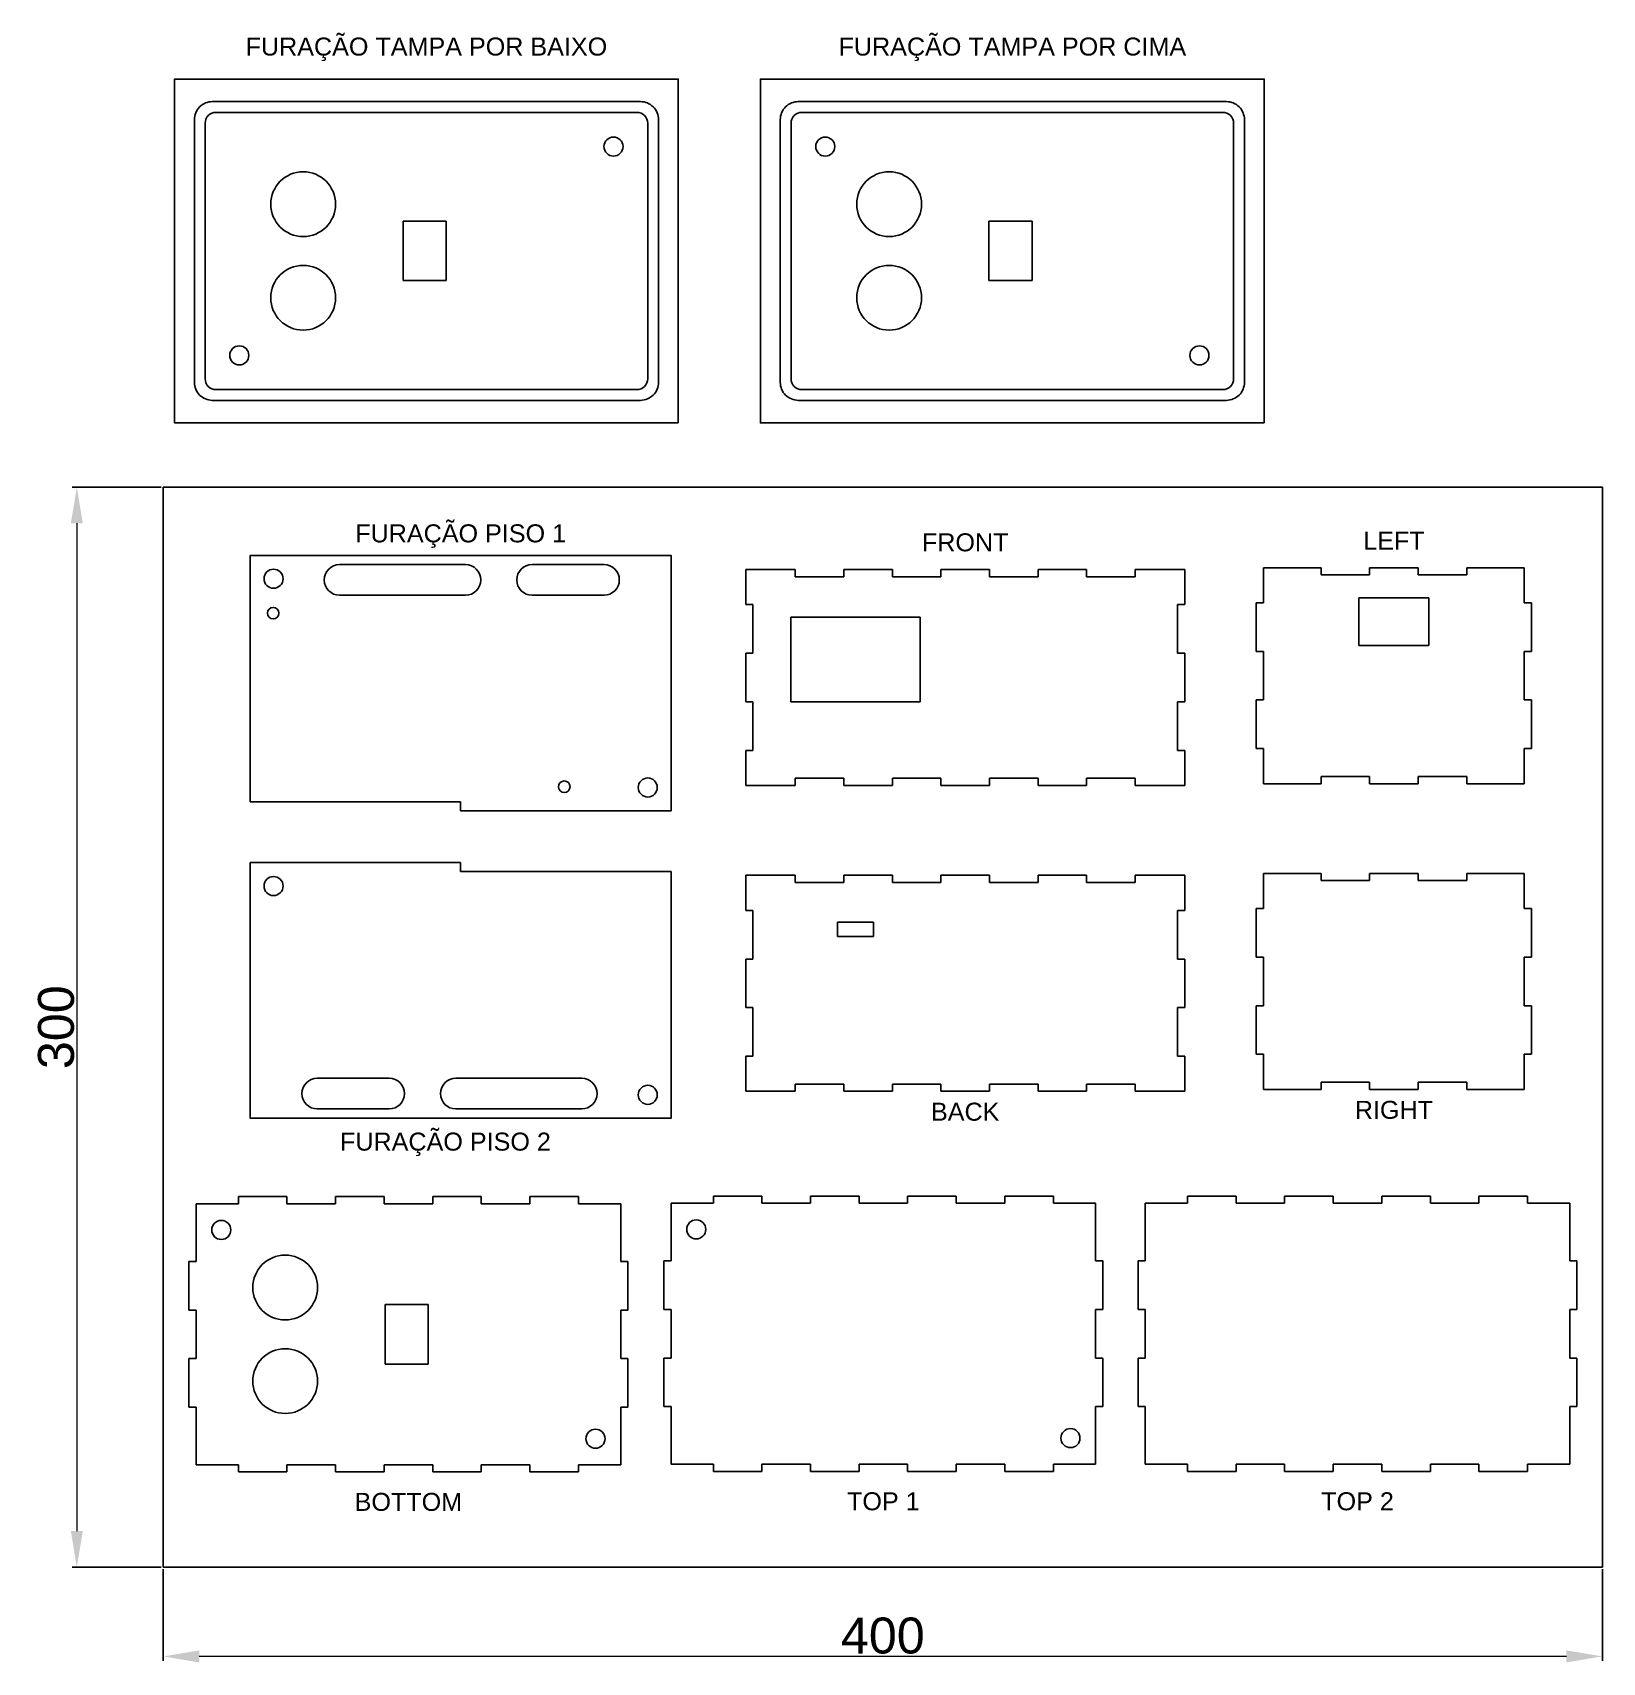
# Model space of a CAD drawing. Header units: millimetres. Extents: x 964 to 2741, y 814 to 2223.
# Drawn here: x 963.9 to 1400.2, y 1287.9 to 1740.8 of the extents above; entities that cross this region are included whole.
import ezdxf

# ---------------------------------------------------------------- set-up
doc = ezdxf.new("R2010")
doc.units = ezdxf.units.MM
doc.layers.add('CORTE 1', color=1, linetype='Continuous')
doc.layers.add('CORTE 2', color=40, linetype='Continuous')
doc.styles.get("Standard").update_dxf_attribs({"font": 'arial.ttf'})
doc.dimstyles.new('ISO-25', dxfattribs={"dimtxt": 2.5, "dimasz": 2.5, "dimexe": 1.25, "dimexo": 0.625, "dimtad": 1, "dimtxsty": 'Standard', "dimcen": 2.5, "dimadec": 0, "dimazin": 0, "dimtfac": 1, "dimtmove": 0, "dimatfit": 3, "dimfxl": 1, "dimarcsym": 0})

# ---------------------------------------------------------------- blocks, each defined once
blk = doc.blocks.new('abaixo')
for points in [[(2082.15, 1503.3), (2201.15, 1503.3, 0.414214), (2206.15, 1508.3), (2206.15, 1581.3, 0.414214), (2201.15, 1586.3), (2082.15, 1586.3, 0.414214), (2077.15, 1581.3), (2077.15, 1508.3, 0.414214)], [(2083.15, 1583.3, 0.414214), (2080.15, 1580.3), (2080.15, 1509.3, 0.414214), (2083.15, 1506.3), (2200.15, 1506.3, 0.414214), (2203.15, 1509.3), (2203.15, 1580.3, 0.414214), (2200.15, 1583.3)]]:
    blk.add_lwpolyline(points, format="xyb", close=True)
blk = doc.blocks.new('*D69')
at = {"color": 0, "lineweight": -2, "transparency": 16777216}
for p, q in [((999.58, 1614.42), (974.93, 1614.42)), ((999.58, 1314.42), (974.93, 1314.42))]:
    blk.add_line(p, q, dxfattribs=at)
at = {"color": 0, "lineweight": 5, "transparency": 16777216}
blk.add_line((976.18, 1604.42), (976.18, 1324.42), dxfattribs=at)
at = {"color": 0, "transparency": 16777216}
for points in [[(974.52, 1604.42), (977.85, 1604.42), (976.18, 1614.42)], [(974.52, 1324.42), (977.85, 1324.42), (976.18, 1314.42)]]:
    blk.add_solid(points, dxfattribs=at)
at = {"layer": 'Defpoints', "color": 0, "transparency": 16777216}
for p in [(1000.2, 1614.42), (976.18, 1314.42), (1000.2, 1314.42)]:
    blk.add_point(p, dxfattribs=at)
at = {"color": 0, "transparency": 16777216, "insert": (970.45, 1464.42), "char_height": 10, "attachment_point": 5, "rotation": 90}
blk.add_mtext('300', dxfattribs=at)
blk = doc.blocks.new('*D70')
at = {"color": 0, "lineweight": -2, "transparency": 16777216}
for p, q in [((1000.2, 1313.8), (1000.2, 1288.36)), ((1400.2, 1313.8), (1400.2, 1288.36))]:
    blk.add_line(p, q, dxfattribs=at)
at = {"color": 0, "lineweight": 5, "transparency": 16777216}
blk.add_line((1390.2, 1289.61), (1010.2, 1289.61), dxfattribs=at)
at = {"color": 0, "transparency": 16777216}
for points in [[(1010.2, 1291.27), (1010.2, 1287.94), (1000.2, 1289.61)], [(1390.2, 1291.27), (1390.2, 1287.94), (1400.2, 1289.61)]]:
    blk.add_solid(points, dxfattribs=at)
at = {"layer": 'Defpoints', "color": 0, "transparency": 16777216}
for p in [(1000.2, 1314.42), (1400.2, 1314.42), (1000.2, 1289.61)]:
    blk.add_point(p, dxfattribs=at)
at = {"color": 0, "transparency": 16777216, "insert": (1200.2, 1295.34), "char_height": 10, "attachment_point": 5}
blk.add_mtext('400', dxfattribs=at)

msp = doc.modelspace()

# ---------------------------------------------------------------- linework, layer by layer
for p, q in [((1000.204, 1614.421), (1000.204, 1314.421)), ((1400.204, 1614.421), (1000.204, 1614.421)), ((1400.204, 1314.421), (1400.204, 1614.421)), ((1000.204, 1314.421), (1400.204, 1314.421))]:
    msp.add_line(p, q)
for points in [[(1143.343, 1632.331), (1143.343, 1727.831), (1003.343, 1727.831), (1003.343, 1632.331)], [(1306.203, 1632.331), (1306.203, 1727.831), (1166.203, 1727.831), (1166.203, 1632.331)]]:
    msp.add_lwpolyline(points, close=True)
at = {"layer": 'CORTE 1'}
for p, q in [((1162.097, 1591.564), (1162.097, 1581.814)), ((1175.847, 1591.564), (1162.097, 1591.564)), ((1175.847, 1589.564), (1175.847, 1591.564)), ((1189.347, 1589.564), (1175.847, 1589.564)), ((1202.847, 1591.564), (1189.347, 1591.564)), ((1189.347, 1591.564), (1189.347, 1589.564)), ((1202.847, 1589.564), (1202.847, 1591.564)), ((1216.347, 1589.564), (1202.847, 1589.564)), ((1229.847, 1591.564), (1216.347, 1591.564)), ((1216.347, 1591.564), (1216.347, 1589.564)), ((1229.847, 1589.564), (1229.847, 1591.564)), ((1243.347, 1589.564), (1229.847, 1589.564)), ((1256.847, 1591.564), (1243.347, 1591.564)), ((1243.347, 1591.564), (1243.347, 1589.564)), ((1256.847, 1589.564), (1256.847, 1591.564)), ((1270.347, 1589.564), (1256.847, 1589.564)), ((1284.097, 1591.564), (1270.347, 1591.564)), ((1270.347, 1591.564), (1270.347, 1589.564)), ((1284.097, 1581.814), (1284.097, 1591.564)), ((1306.001, 1592.08), (1306.001, 1582.33)), ((1308.501, 1592.08), (1306.001, 1592.08)), ((1322.001, 1592.08), (1308.501, 1592.08)), ((1322.001, 1590.08), (1322.001, 1592.08)), ((1335.501, 1590.08), (1322.001, 1590.08)), ((1349.001, 1592.08), (1335.501, 1592.08)), ((1335.501, 1592.08), (1335.501, 1590.08)), ((1349.001, 1590.08), (1349.001, 1592.08)), ((1362.501, 1590.08), (1349.001, 1590.08)), ((1378.501, 1592.08), (1362.501, 1592.08)), ((1362.501, 1592.08), (1362.501, 1590.08)), ((1378.501, 1582.33), (1378.501, 1592.08)), ((1162.097, 1581.814), (1164.097, 1581.814)), ((1164.097, 1581.814), (1164.097, 1568.314)), ((1282.097, 1568.314), (1282.097, 1581.814)), ((1282.097, 1581.814), (1284.097, 1581.814)), ((1306.001, 1582.33), (1304.001, 1582.33)), ((1304.001, 1582.33), (1304.001, 1568.83)), ((1380.501, 1582.33), (1378.501, 1582.33)), ((1380.501, 1568.83), (1380.501, 1582.33)), ((1164.097, 1568.314), (1162.097, 1568.314)), ((1162.097, 1568.314), (1162.097, 1554.814)), ((1284.097, 1568.314), (1282.097, 1568.314)), ((1284.097, 1554.814), (1284.097, 1568.314)), ((1304.001, 1568.83), (1306.001, 1568.83)), ((1306.001, 1568.83), (1306.001, 1555.33)), ((1378.501, 1555.33), (1378.501, 1568.83)), ((1378.501, 1568.83), (1380.501, 1568.83)), ((1162.097, 1554.814), (1164.097, 1554.814)), ((1164.097, 1554.814), (1164.097, 1541.314)), ((1282.097, 1541.314), (1282.097, 1554.814)), ((1282.097, 1554.814), (1284.097, 1554.814)), ((1306.001, 1555.33), (1304.001, 1555.33)), ((1304.001, 1555.33), (1304.001, 1541.83)), ((1380.501, 1555.33), (1378.501, 1555.33)), ((1380.501, 1541.83), (1380.501, 1555.33)), ((1164.097, 1541.314), (1162.097, 1541.314)), ((1162.097, 1541.314), (1162.097, 1531.564)), ((1284.097, 1541.314), (1282.097, 1541.314)), ((1284.097, 1531.564), (1284.097, 1541.314)), ((1304.001, 1541.83), (1306.001, 1541.83)), ((1306.001, 1541.83), (1306.001, 1532.08)), ((1378.501, 1532.08), (1378.501, 1541.83)), ((1378.501, 1541.83), (1380.501, 1541.83)), ((1162.097, 1531.564), (1175.847, 1531.564)), ((1175.847, 1531.564), (1175.847, 1533.564)), ((1175.847, 1533.564), (1189.347, 1533.564)), ((1189.347, 1533.564), (1189.347, 1531.564)), ((1189.347, 1531.564), (1202.847, 1531.564)), ((1202.847, 1531.564), (1202.847, 1533.564)), ((1202.847, 1533.564), (1216.347, 1533.564)), ((1216.347, 1533.564), (1216.347, 1531.564)), ((1216.347, 1531.564), (1229.847, 1531.564)), ((1229.847, 1531.564), (1229.847, 1533.564)), ((1229.847, 1533.564), (1243.347, 1533.564)), ((1243.347, 1533.564), (1243.347, 1531.564)), ((1243.347, 1531.564), (1256.847, 1531.564)), ((1256.847, 1531.564), (1256.847, 1533.564)), ((1256.847, 1533.564), (1270.347, 1533.564)), ((1270.347, 1533.564), (1270.347, 1531.564)), ((1270.347, 1531.564), (1284.097, 1531.564)), ((1306.001, 1532.08), (1322.001, 1532.08)), ((1322.001, 1532.08), (1322.001, 1534.08)), ((1322.001, 1534.08), (1335.501, 1534.08)), ((1335.501, 1534.08), (1335.501, 1532.08)), ((1335.501, 1532.08), (1349.001, 1532.08)), ((1349.001, 1532.08), (1349.001, 1534.08)), ((1349.001, 1534.08), (1362.501, 1534.08)), ((1362.501, 1534.08), (1362.501, 1532.08)), ((1362.501, 1532.08), (1376.001, 1532.08)), ((1376.001, 1532.08), (1378.501, 1532.08)), ((1082.866, 1527.017), (1024.366, 1527.017)), ((1082.866, 1524.517), (1082.866, 1527.017)), ((1082.866, 1510.139), (1082.866, 1507.639)), ((1082.866, 1507.639), (1141.366, 1507.639)), ((1162.097, 1506.616), (1162.097, 1496.866)), ((1175.847, 1506.616), (1162.097, 1506.616)), ((1175.847, 1504.616), (1175.847, 1506.616)), ((1189.347, 1504.616), (1175.847, 1504.616)), ((1202.847, 1506.616), (1189.347, 1506.616)), ((1189.347, 1506.616), (1189.347, 1504.616)), ((1202.847, 1504.616), (1202.847, 1506.616)), ((1216.347, 1504.616), (1202.847, 1504.616)), ((1229.847, 1506.616), (1216.347, 1506.616)), ((1216.347, 1506.616), (1216.347, 1504.616)), ((1229.847, 1504.616), (1229.847, 1506.616)), ((1243.347, 1504.616), (1229.847, 1504.616)), ((1256.847, 1506.616), (1243.347, 1506.616)), ((1243.347, 1506.616), (1243.347, 1504.616)), ((1256.847, 1504.616), (1256.847, 1506.616)), ((1270.347, 1504.616), (1256.847, 1504.616)), ((1284.097, 1506.616), (1270.347, 1506.616)), ((1270.347, 1506.616), (1270.347, 1504.616)), ((1284.097, 1496.866), (1284.097, 1506.616)), ((1306.001, 1507.132), (1306.001, 1497.382)), ((1308.501, 1507.132), (1306.001, 1507.132)), ((1322.001, 1507.132), (1308.501, 1507.132)), ((1322.001, 1505.132), (1322.001, 1507.132)), ((1335.501, 1505.132), (1322.001, 1505.132)), ((1349.001, 1507.132), (1335.501, 1507.132)), ((1335.501, 1507.132), (1335.501, 1505.132)), ((1349.001, 1505.132), (1349.001, 1507.132)), ((1362.501, 1505.132), (1349.001, 1505.132)), ((1378.501, 1507.132), (1362.501, 1507.132)), ((1362.501, 1507.132), (1362.501, 1505.132)), ((1378.501, 1497.382), (1378.501, 1507.132)), ((1162.097, 1496.866), (1164.097, 1496.866)), ((1164.097, 1496.866), (1164.097, 1483.366)), ((1282.097, 1483.366), (1282.097, 1496.866)), ((1282.097, 1496.866), (1284.097, 1496.866)), ((1306.001, 1497.382), (1304.001, 1497.382)), ((1304.001, 1497.382), (1304.001, 1483.882)), ((1380.501, 1497.382), (1378.501, 1497.382)), ((1380.501, 1483.882), (1380.501, 1497.382)), ((1164.097, 1483.366), (1162.097, 1483.366)), ((1162.097, 1483.366), (1162.097, 1469.866)), ((1284.097, 1483.366), (1282.097, 1483.366)), ((1284.097, 1469.866), (1284.097, 1483.366)), ((1304.001, 1483.882), (1306.001, 1483.882)), ((1306.001, 1483.882), (1306.001, 1470.382)), ((1378.501, 1470.382), (1378.501, 1483.882)), ((1378.501, 1483.882), (1380.501, 1483.882)), ((1162.097, 1469.866), (1164.097, 1469.866)), ((1164.097, 1469.866), (1164.097, 1456.366)), ((1282.097, 1456.366), (1282.097, 1469.866)), ((1282.097, 1469.866), (1284.097, 1469.866)), ((1306.001, 1470.382), (1304.001, 1470.382)), ((1304.001, 1470.382), (1304.001, 1456.882)), ((1380.501, 1470.382), (1378.501, 1470.382)), ((1380.501, 1456.882), (1380.501, 1470.382)), ((1164.097, 1456.366), (1162.097, 1456.366)), ((1162.097, 1456.366), (1162.097, 1446.616)), ((1284.097, 1456.366), (1282.097, 1456.366)), ((1284.097, 1446.616), (1284.097, 1456.366)), ((1304.001, 1456.882), (1306.001, 1456.882)), ((1306.001, 1456.882), (1306.001, 1447.132)), ((1378.501, 1447.132), (1378.501, 1456.882)), ((1378.501, 1456.882), (1380.501, 1456.882)), ((1322.001, 1447.132), (1322.001, 1449.132)), ((1322.001, 1449.132), (1335.501, 1449.132)), ((1335.501, 1449.132), (1335.501, 1447.132)), ((1349.001, 1447.132), (1349.001, 1449.132)), ((1349.001, 1449.132), (1362.501, 1449.132)), ((1362.501, 1449.132), (1362.501, 1447.132)), ((1162.097, 1446.616), (1175.847, 1446.616)), ((1175.847, 1446.616), (1175.847, 1448.616)), ((1175.847, 1448.616), (1189.347, 1448.616)), ((1189.347, 1448.616), (1189.347, 1446.616)), ((1189.347, 1446.616), (1202.847, 1446.616)), ((1202.847, 1446.616), (1202.847, 1448.616)), ((1202.847, 1448.616), (1216.347, 1448.616)), ((1216.347, 1448.616), (1216.347, 1446.616)), ((1216.347, 1446.616), (1229.847, 1446.616)), ((1229.847, 1446.616), (1229.847, 1448.616)), ((1229.847, 1448.616), (1243.347, 1448.616)), ((1243.347, 1448.616), (1243.347, 1446.616)), ((1243.347, 1446.616), (1256.847, 1446.616)), ((1256.847, 1446.616), (1256.847, 1448.616)), ((1256.847, 1448.616), (1270.347, 1448.616)), ((1270.347, 1448.616), (1270.347, 1446.616)), ((1270.347, 1446.616), (1284.097, 1446.616)), ((1306.001, 1447.132), (1322.001, 1447.132)), ((1335.501, 1447.132), (1349.001, 1447.132)), ((1362.501, 1447.132), (1376.001, 1447.132)), ((1376.001, 1447.132), (1378.501, 1447.132)), ((1034.593, 1417.345), (1021.093, 1417.345)), ((1021.093, 1417.345), (1021.093, 1415.345)), ((1034.593, 1415.345), (1034.593, 1417.345)), ((1061.593, 1417.345), (1048.093, 1417.345)), ((1048.093, 1417.345), (1048.093, 1415.345)), ((1061.593, 1415.345), (1061.593, 1417.345)), ((1088.593, 1417.345), (1075.093, 1417.345)), ((1075.093, 1417.345), (1075.093, 1415.345)), ((1088.593, 1415.345), (1088.593, 1417.345)), ((1115.593, 1417.345), (1102.093, 1417.345)), ((1102.093, 1417.345), (1102.093, 1415.345)), ((1115.593, 1415.345), (1115.593, 1417.345)), ((1166.596, 1417.508), (1153.096, 1417.508)), ((1153.096, 1417.508), (1153.096, 1415.508)), ((1166.596, 1415.508), (1166.596, 1417.508)), ((1193.596, 1417.508), (1180.096, 1417.508)), ((1180.096, 1417.508), (1180.096, 1415.508)), ((1193.596, 1415.508), (1193.596, 1417.508)), ((1220.596, 1417.508), (1207.096, 1417.508)), ((1207.096, 1417.508), (1207.096, 1415.508)), ((1220.596, 1415.508), (1220.596, 1417.508)), ((1247.596, 1417.508), (1234.096, 1417.508)), ((1234.096, 1417.508), (1234.096, 1415.508)), ((1247.596, 1415.508), (1247.596, 1417.508)), ((1298.388, 1417.508), (1284.888, 1417.508)), ((1284.888, 1417.508), (1284.888, 1415.508)), ((1298.388, 1415.508), (1298.388, 1417.508)), ((1325.388, 1417.508), (1311.888, 1417.508)), ((1311.888, 1417.508), (1311.888, 1415.508)), ((1325.388, 1415.508), (1325.388, 1417.508)), ((1352.388, 1417.508), (1338.888, 1417.508)), ((1338.888, 1417.508), (1338.888, 1415.508)), ((1352.388, 1415.508), (1352.388, 1417.508)), ((1379.388, 1417.508), (1365.888, 1417.508)), ((1365.888, 1417.508), (1365.888, 1415.508)), ((1379.388, 1415.508), (1379.388, 1417.508)), ((1009.343, 1415.345), (1009.343, 1399.345)), ((1021.093, 1415.345), (1009.343, 1415.345)), ((1048.093, 1415.345), (1034.593, 1415.345)), ((1075.093, 1415.345), (1061.593, 1415.345)), ((1102.093, 1415.345), (1088.593, 1415.345)), ((1127.343, 1415.345), (1115.593, 1415.345)), ((1127.343, 1412.845), (1127.343, 1415.345)), ((1127.343, 1399.345), (1127.343, 1412.845)), ((1141.346, 1415.508), (1141.346, 1399.508)), ((1153.096, 1415.508), (1141.346, 1415.508)), ((1180.096, 1415.508), (1166.596, 1415.508)), ((1207.096, 1415.508), (1193.596, 1415.508)), ((1234.096, 1415.508), (1220.596, 1415.508)), ((1259.346, 1415.508), (1247.596, 1415.508)), ((1259.346, 1413.008), (1259.346, 1415.508)), ((1259.346, 1399.508), (1259.346, 1413.008)), ((1273.138, 1415.508), (1273.138, 1399.508)), ((1284.888, 1415.508), (1273.138, 1415.508)), ((1311.888, 1415.508), (1298.388, 1415.508)), ((1338.888, 1415.508), (1325.388, 1415.508)), ((1365.888, 1415.508), (1352.388, 1415.508)), ((1391.138, 1415.508), (1379.388, 1415.508)), ((1391.138, 1413.008), (1391.138, 1415.508)), ((1391.138, 1399.508), (1391.138, 1413.008)), ((1009.343, 1399.345), (1007.343, 1399.345)), ((1007.343, 1399.345), (1007.343, 1385.845)), ((1129.343, 1399.345), (1127.343, 1399.345)), ((1129.343, 1385.845), (1129.343, 1399.345)), ((1141.346, 1399.508), (1139.346, 1399.508)), ((1139.346, 1399.508), (1139.346, 1386.008)), ((1261.346, 1399.508), (1259.346, 1399.508)), ((1261.346, 1386.008), (1261.346, 1399.508)), ((1273.138, 1399.508), (1271.138, 1399.508)), ((1271.138, 1399.508), (1271.138, 1386.008)), ((1393.138, 1399.508), (1391.138, 1399.508)), ((1393.138, 1386.008), (1393.138, 1399.508)), ((1007.343, 1385.845), (1009.343, 1385.845)), ((1009.343, 1385.845), (1009.343, 1372.345)), ((1127.343, 1372.345), (1127.343, 1385.845)), ((1127.343, 1385.845), (1129.343, 1385.845)), ((1139.346, 1386.008), (1141.346, 1386.008)), ((1141.346, 1386.008), (1141.346, 1372.508)), ((1259.346, 1372.508), (1259.346, 1386.008)), ((1259.346, 1386.008), (1261.346, 1386.008)), ((1271.138, 1386.008), (1273.138, 1386.008)), ((1273.138, 1386.008), (1273.138, 1372.508)), ((1391.138, 1372.508), (1391.138, 1386.008)), ((1391.138, 1386.008), (1393.138, 1386.008)), ((1009.343, 1372.345), (1007.343, 1372.345)), ((1007.343, 1372.345), (1007.343, 1358.845)), ((1129.343, 1372.345), (1127.343, 1372.345)), ((1129.343, 1358.845), (1129.343, 1372.345)), ((1141.346, 1372.508), (1139.346, 1372.508)), ((1139.346, 1372.508), (1139.346, 1359.008)), ((1261.346, 1372.508), (1259.346, 1372.508)), ((1261.346, 1359.008), (1261.346, 1372.508)), ((1273.138, 1372.508), (1271.138, 1372.508)), ((1271.138, 1372.508), (1271.138, 1359.008)), ((1393.138, 1372.508), (1391.138, 1372.508)), ((1393.138, 1359.008), (1393.138, 1372.508)), ((1007.343, 1358.845), (1009.343, 1358.845)), ((1009.343, 1358.845), (1009.343, 1345.345)), ((1127.343, 1342.845), (1127.343, 1358.845)), ((1127.343, 1358.845), (1129.343, 1358.845)), ((1139.346, 1359.008), (1141.346, 1359.008)), ((1141.346, 1359.008), (1141.346, 1345.508)), ((1259.346, 1343.008), (1259.346, 1359.008)), ((1259.346, 1359.008), (1261.346, 1359.008)), ((1271.138, 1359.008), (1273.138, 1359.008)), ((1273.138, 1359.008), (1273.138, 1345.508)), ((1391.138, 1343.008), (1391.138, 1359.008)), ((1391.138, 1359.008), (1393.138, 1359.008)), ((1009.343, 1345.345), (1009.343, 1342.845)), ((1141.346, 1345.508), (1141.346, 1343.008)), ((1273.138, 1345.508), (1273.138, 1343.008)), ((1009.343, 1342.845), (1021.093, 1342.845)), ((1021.093, 1342.845), (1021.093, 1340.845)), ((1021.093, 1340.845), (1034.593, 1340.845)), ((1034.593, 1340.845), (1034.593, 1342.845)), ((1034.593, 1342.845), (1048.093, 1342.845)), ((1048.093, 1342.845), (1048.093, 1340.845)), ((1048.093, 1340.845), (1061.593, 1340.845)), ((1061.593, 1340.845), (1061.593, 1342.845)), ((1061.593, 1342.845), (1075.093, 1342.845)), ((1075.093, 1342.845), (1075.093, 1340.845)), ((1075.093, 1340.845), (1088.593, 1340.845)), ((1088.593, 1340.845), (1088.593, 1342.845)), ((1088.593, 1342.845), (1102.093, 1342.845)), ((1102.093, 1342.845), (1102.093, 1340.845)), ((1102.093, 1340.845), (1115.593, 1340.845)), ((1115.593, 1340.845), (1115.593, 1342.845)), ((1115.593, 1342.845), (1127.343, 1342.845)), ((1141.346, 1343.008), (1153.096, 1343.008)), ((1153.096, 1343.008), (1153.096, 1341.008)), ((1153.096, 1341.008), (1166.596, 1341.008)), ((1166.596, 1341.008), (1166.596, 1343.008)), ((1166.596, 1343.008), (1180.096, 1343.008)), ((1180.096, 1343.008), (1180.096, 1341.008)), ((1180.096, 1341.008), (1193.596, 1341.008)), ((1193.596, 1341.008), (1193.596, 1343.008)), ((1193.596, 1343.008), (1207.096, 1343.008)), ((1207.096, 1343.008), (1207.096, 1341.008)), ((1207.096, 1341.008), (1220.596, 1341.008)), ((1220.596, 1341.008), (1220.596, 1343.008)), ((1220.596, 1343.008), (1234.096, 1343.008)), ((1234.096, 1343.008), (1234.096, 1341.008)), ((1234.096, 1341.008), (1247.596, 1341.008)), ((1247.596, 1341.008), (1247.596, 1343.008)), ((1247.596, 1343.008), (1259.346, 1343.008)), ((1273.138, 1343.008), (1284.888, 1343.008)), ((1284.888, 1343.008), (1284.888, 1341.008)), ((1284.888, 1341.008), (1298.388, 1341.008)), ((1298.388, 1341.008), (1298.388, 1343.008)), ((1298.388, 1343.008), (1311.888, 1343.008)), ((1311.888, 1343.008), (1311.888, 1341.008)), ((1311.888, 1341.008), (1325.388, 1341.008)), ((1325.388, 1341.008), (1325.388, 1343.008)), ((1325.388, 1343.008), (1338.888, 1343.008)), ((1338.888, 1343.008), (1338.888, 1341.008)), ((1338.888, 1341.008), (1352.388, 1341.008)), ((1352.388, 1341.008), (1352.388, 1343.008)), ((1352.388, 1343.008), (1365.888, 1343.008)), ((1365.888, 1343.008), (1365.888, 1341.008)), ((1365.888, 1341.008), (1379.388, 1341.008)), ((1379.388, 1341.008), (1379.388, 1343.008)), ((1379.388, 1343.008), (1391.138, 1343.008))]:
    msp.add_line(p, q, dxfattribs=at)
for points in [[(1082.866, 1524.517), (1141.366, 1524.517), (1141.366, 1524.517), (1141.366, 1595.517), (1141.366, 1595.517), (1024.366, 1595.517), (1024.366, 1595.517), (1024.366, 1527.017)], [(1082.866, 1510.139), (1024.366, 1510.139), (1024.366, 1510.139), (1024.366, 1439.139), (1024.366, 1439.139), (1141.366, 1439.139), (1141.366, 1439.139), (1141.366, 1507.639)]]:
    msp.add_lwpolyline(points, dxfattribs=at)
at = {"layer": 'CORTE 2'}
for p, q in [((1066.843, 1688.331), (1066.843, 1671.831)), ((1078.843, 1688.331), (1066.843, 1688.331)), ((1078.843, 1671.831), (1078.843, 1688.331)), ((1229.703, 1688.331), (1229.703, 1671.831)), ((1241.703, 1688.331), (1229.703, 1688.331)), ((1241.703, 1671.831), (1241.703, 1688.331)), ((1066.843, 1671.831), (1078.843, 1671.831)), ((1229.703, 1671.831), (1241.703, 1671.831)), ((1049.216, 1592.937), (1084.216, 1592.937)), ((1102.716, 1592.937), (1122.716, 1592.937)), ((1084.216, 1584.437), (1049.216, 1584.437)), ((1122.716, 1584.437), (1102.716, 1584.437)), ((1352.001, 1583.68), (1332.501, 1583.68)), ((1332.501, 1583.68), (1332.501, 1570.48)), ((1352.001, 1570.48), (1352.001, 1583.68)), ((1174.622, 1578.314), (1174.622, 1554.814)), ((1210.622, 1578.314), (1174.622, 1578.314)), ((1210.622, 1578.314), (1210.622, 1554.814)), ((1332.501, 1570.48), (1352.001, 1570.48)), ((1210.622, 1554.814), (1174.622, 1554.814)), ((1187.597, 1493.616), (1187.597, 1489.616)), ((1197.597, 1493.616), (1187.597, 1493.616)), ((1197.597, 1489.616), (1197.597, 1493.616)), ((1187.597, 1489.616), (1197.597, 1489.616)), ((1043.016, 1450.219), (1063.016, 1450.219)), ((1081.516, 1450.219), (1116.516, 1450.219)), ((1063.016, 1441.719), (1043.016, 1441.719)), ((1116.516, 1441.719), (1081.516, 1441.719)), ((1061.843, 1387.345), (1061.843, 1370.845)), ((1073.843, 1387.345), (1061.843, 1387.345)), ((1073.843, 1370.845), (1073.843, 1387.345)), ((1061.843, 1370.845), (1073.843, 1370.845))]:
    msp.add_line(p, q, dxfattribs=at)
for centre, radius in [((1125.343, 1709.081), 2.65), ((1184.203, 1709.081), 2.65), ((1039.093, 1693.081), 9), ((1201.953, 1693.081), 9), ((1039.093, 1667.081), 9), ((1201.953, 1667.081), 9), ((1021.343, 1651.081), 2.65), ((1288.203, 1651.081), 2.65), ((1030.866, 1589.017), 2.65), ((1030.766, 1579.431), 1.6), ((1111.666, 1531.231), 1.6), ((1134.866, 1531.017), 2.65), ((1030.866, 1503.639), 2.65), ((1134.866, 1445.639), 2.65), ((1016.343, 1408.095), 2.65), ((1148.346, 1408.258), 2.65), ((1034.093, 1392.095), 9), ((1034.093, 1366.095), 9), ((1120.343, 1350.095), 2.65), ((1252.346, 1350.258), 2.65)]:
    msp.add_circle(centre, radius, dxfattribs=at)
for centre, start, end in [((1049.216, 1588.687), 90, 270), ((1084.216, 1588.687), 270, 90), ((1102.716, 1588.687), 90, 270), ((1122.716, 1588.687), 270, 90), ((1043.016, 1445.969), 90, 270), ((1063.016, 1445.969), 270, 90), ((1081.516, 1445.969), 90, 270), ((1116.516, 1445.969), 270, 90)]:
    msp.add_arc(centre, 4.25, start, end, dxfattribs=at)

# ---------------------------------------------------------------- block references
for p in [(-1068.305, 135.279), (-905.444, 135.279)]:
    msp.add_blockref('abaixo', p)

# ---------------------------------------------------------------- texts
at = {"char_height": 5, "attachment_point": 8}
for s, heights, insert in [('FURAÇÃO TAMPA POR BAIXO', [5.174], (1073.343, 1732.831)), ('FURAÇÃO TAMPA POR CIMA', [4.548], (1236.203, 1732.831)), ('FURAÇÃO PISO 1', [5.174], (1082.866, 1597.585)), ('FRONT', [5.174], (1223.097, 1596.564)), ('LEFT', [5.174], (1342.251, 1597.08)), ('BACK', [5.174], (1223.097, 1438.374)), ('RIGHT', [5.174], (1342.251, 1438.889)), ('FURAÇÃO PISO 2', [5.174], (1078.635, 1428.595)), ('BOTTOM', [5.174], (1068.343, 1329.972)), ('TOP 1', [5.174], (1200.346, 1330.136)), ('TOP 2', [5.174], (1332.138, 1330.136))]:
    msp.add_mtext_dynamic_manual_height_columns(s, width=117.05032, gutter_width=12.5, heights=heights, dxfattribs=dict(at, insert=insert))

# ---------------------------------------------------------------- dimensions: what is measured, and where the dimension line sits
dim = msp.add_linear_dim(base=(976.184, 1314.421), p1=(1000.204, 1614.421), p2=(1000.204, 1314.421), angle=90, dimstyle='ISO-25', override={"dimtxt": 10, "dimasz": 10, "dimlwd": 5})
dim.commit()
dim.dimension.update_dxf_attribs({"geometry": '*D69', "text_midpoint": (970.45, 1464.421)})
dim = msp.add_linear_dim(base=(1000.204, 1289.608), p1=(1400.204, 1314.421), p2=(1000.204, 1314.421), dimstyle='ISO-25', override={"dimtxt": 10, "dimasz": 10, "dimlwd": 5})
dim.commit()
dim.dimension.update_dxf_attribs({"geometry": '*D70', "text_midpoint": (1200.204, 1295.338)})

doc.saveas('drawing.dxf')
